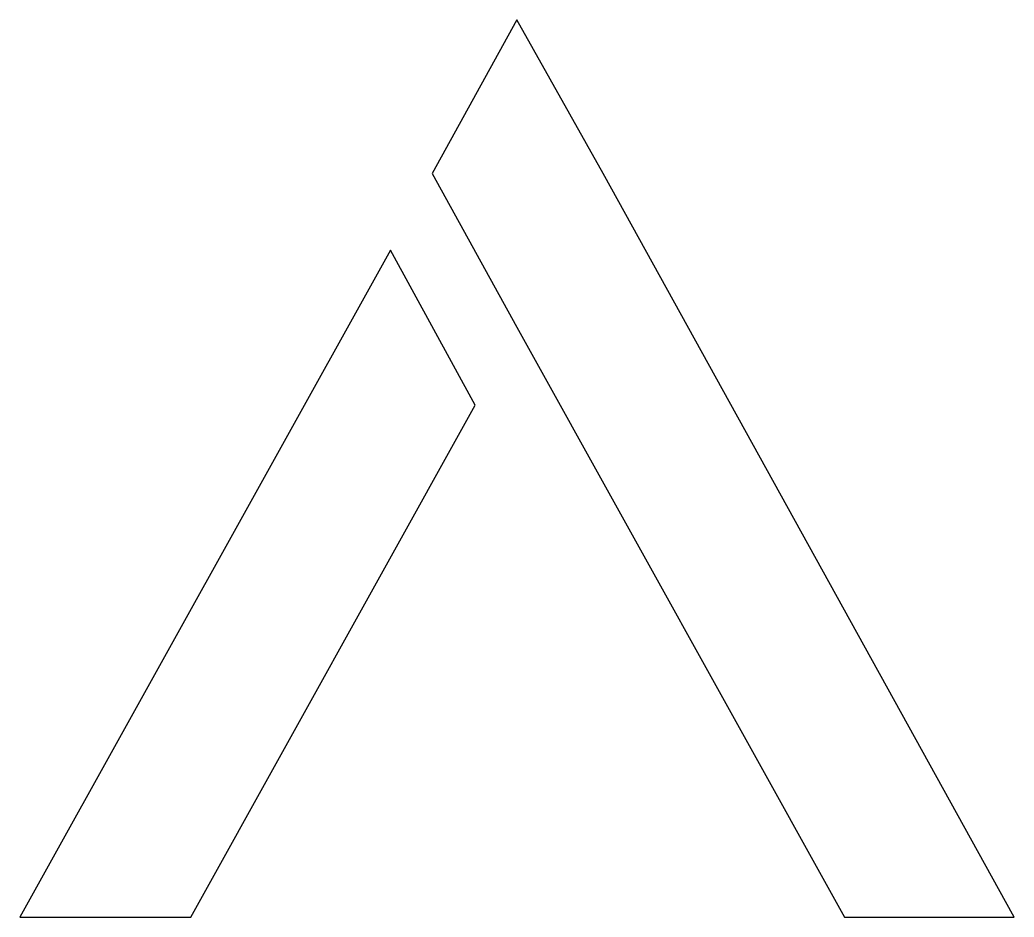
# Model space of a CAD drawing. Header units: millimetres. Extents: x 5 to 194, y 17 to 187.
import ezdxf

# ---------------------------------------------------------------- set-up
doc = ezdxf.new("R2010")
doc.units = ezdxf.units.MM
doc.layers.add('Layer_1', color=7, linetype='CONTINUOUS')

msp = doc.modelspace()

# ---------------------------------------------------------------- linework, layer by layer
at = {"layer": 'Layer_1', "color": 5}
for points in [[(116.02421, 158.070603), (99.62581, 187.280253), (99.62581, 187.280253), (83.483634, 158.070603), (99.62581, 128.860952), (161.88849, 16.6344), (194.17284, 16.6344)], [(5.078782, 16.6344), (37.619358, 16.6344), (91.682834, 113.999902), (75.540659, 143.465777)]]:
    msp.add_lwpolyline(points, close=True, dxfattribs=at)

doc.saveas('drawing.dxf')
